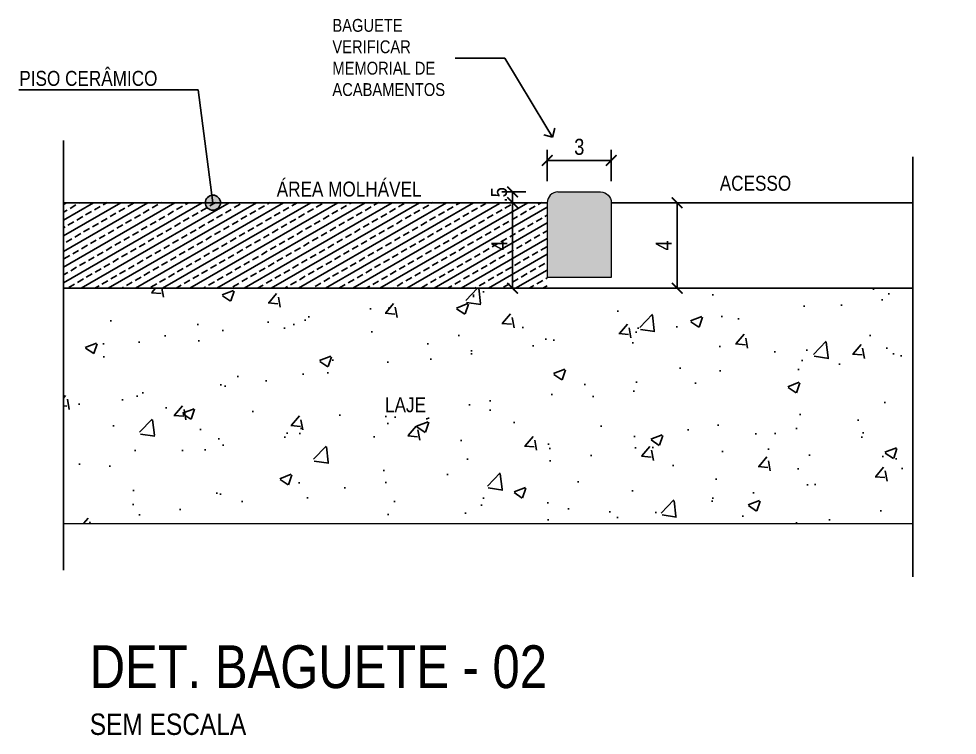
# Model space of a CAD drawing. Header units: metres. Extents: x 3 to 168, y -142 to 28.
# Drawn here: x 28.99 to 29.4289, y 24.0574 to 24.3923 of the extents above; entities that cross this region are included whole.
import ezdxf
from ezdxf import colors
from ezdxf.entities.mleader import LeaderData, LeaderLine
from ezdxf.math import Vec2, Vec3

# ---------------------------------------------------------------- set-up
doc = ezdxf.new("R2010")
doc.units = ezdxf.units.M
for name, color, linetype in [('ARQ-AUX2', 2, 'Continuous'), ('ARQ-DIM', 2, 'Continuous'), ('ARQ-HATCH', 253, 'Continuous'), ('ARQ-SIM', 1, 'Continuous'), ('ARQ-TXT', 2, 'Continuous'), ('ARQ-TXT3', 3, 'Continuous'), ('RALO', 2, 'Continuous')]:
    doc.layers.add(name, color=color, linetype=linetype)
doc.layers.add('ESTRUTURA', color=4, linetype='Continuous', lineweight=18)
doc.styles.add('Adesa', font='ARIALN.TTF')
doc.dimstyles.new('D5', dxfattribs={"dimscale": 0.05, "dimtxt": 0.15, "dimasz": 0.1, "dimexe": 0.1, "dimexo": 0.2, "dimgap": 0.05, "dimtad": 1, "dimdec": 0, "dimlfac": 100, "dimzin": 4, "dimdsep": 46, "dimtxsty": 'Adesa', "dimblk": 'ARCHTICK', "dimcen": 0, "dimclrd": 1, "dimclre": 1, "dimclrt": 2, "dimaunit": 1, "dimazin": 0, "dimtfac": 1, "dimtdec": 0, "dimtix": 1, "dimtmove": 0, "dimatfit": 3, "dimldrblk": 'OPEN90', "dimfxl": 1, "dimarcsym": 0})

# ---------------------------------------------------------------- blocks, each defined once
blk = doc.blocks.new('_ArchTick')
at = {"color": 0, "linetype": 'ByBlock', "const_width": 0.15}
blk.add_lwpolyline([(-0.5, -0.5), (0.5, 0.5)], dxfattribs=at)
blk = doc.blocks.new('*D725')
at = {"layer": 'ARQ-DIM', "color": 1, "lineweight": -2, "transparency": 16777216}
for p, q in [((29.23711, 24.31632), (29.23711, 24.33106)), ((29.26711, 24.31632), (29.26711, 24.33106)), ((29.23711, 24.32606), (29.26711, 24.32606))]:
    blk.add_line(p, q, dxfattribs=at)
at = {"layer": 'Defpoints', "color": 0, "transparency": 16777216}
for p in [(29.26711, 24.32606), (29.23711, 24.30632), (29.26711, 24.30632)]:
    blk.add_point(p, dxfattribs=at)
at = {"layer": 'ARQ-DIM', "color": 1, "lineweight": -2, "transparency": 16777216, "xscale": 0.005000000000000001, "yscale": 0.005000000000000001, "zscale": 0.005000000000000001, "rotation": 180}
blk.add_blockref('_ArchTick', (29.23711, 24.32606), dxfattribs=at)
at = {"layer": 'ARQ-DIM', "color": 1, "lineweight": -2, "transparency": 16777216, "xscale": 0.005000000000000001, "yscale": 0.005000000000000001, "zscale": 0.005000000000000001}
blk.add_blockref('_ArchTick', (29.26711, 24.32606), dxfattribs=at)
at = {"layer": 'ARQ-DIM', "color": 2, "transparency": 16777216, "insert": (29.25211, 24.33239), "char_height": 0.0075, "attachment_point": 5, "style": 'Adesa'}
blk.add_mtext('3', dxfattribs=at)
blk = doc.blocks.new('_Open90')
at = {"color": 0, "linetype": 'ByBlock', "lineweight": -2}
for p, q in [((0, 0), (-1, 0)), ((-0.5, 0.5), (0, 0)), ((0, 0), (-0.5, -0.5))]:
    blk.add_line(p, q, dxfattribs=at)
blk = doc.blocks.new('*D727')
at = {"layer": 'ARQ-DIM', "color": 1, "lineweight": -2, "transparency": 16777216}
for p, q in [((29.22711, 24.30632), (29.21594, 24.30632)), ((29.22094, 24.30632), (29.22094, 24.26632)), ((29.22711, 24.26632), (29.21594, 24.26632))]:
    blk.add_line(p, q, dxfattribs=at)
at = {"layer": 'Defpoints', "color": 0, "transparency": 16777216}
for p in [(29.23711, 24.30632), (29.22094, 24.26632), (29.23711, 24.26632)]:
    blk.add_point(p, dxfattribs=at)
at = {"layer": 'ARQ-DIM', "color": 1, "lineweight": -2, "transparency": 16777216, "xscale": 0.005000000000000001, "yscale": 0.005000000000000001, "zscale": 0.005000000000000001}
for p, rotation in [((29.22094, 24.30632), 90), ((29.22094, 24.26632), 270)]:
    blk.add_blockref('_ArchTick', p, dxfattribs=dict(at, rotation=rotation))
at = {"layer": 'ARQ-DIM', "color": 2, "transparency": 16777216, "insert": (29.21469, 24.28632), "char_height": 0.0075, "attachment_point": 5, "rotation": 90, "style": 'Adesa'}
blk.add_mtext('4', dxfattribs=at)
blk = doc.blocks.new('*D726')
at = {"layer": 'ARQ-DIM', "color": 1, "lineweight": -2, "transparency": 16777216}
for p, q in [((29.22711, 24.31132), (29.21594, 24.31132)), ((29.22094, 24.31132), (29.22094, 24.30632)), ((29.21094, 24.30632), (29.21594, 24.30632))]:
    blk.add_line(p, q, dxfattribs=at)
at = {"layer": 'Defpoints', "color": 0, "transparency": 16777216}
for p in [(29.23711, 24.31132), (29.22094, 24.30632), (29.22094, 24.30632)]:
    blk.add_point(p, dxfattribs=at)
at = {"layer": 'ARQ-DIM', "color": 1, "lineweight": -2, "transparency": 16777216, "xscale": 0.005000000000000001, "yscale": 0.005000000000000001, "zscale": 0.005000000000000001}
for p, rotation in [((29.22094, 24.31132), 90), ((29.22094, 24.30632), 270)]:
    blk.add_blockref('_ArchTick', p, dxfattribs=dict(at, rotation=rotation))
at = {"layer": 'ARQ-DIM', "color": 2, "transparency": 16777216, "insert": (29.21462, 24.30882), "char_height": 0.0075, "attachment_point": 5, "rotation": 90, "style": 'Adesa'}
blk.add_mtext(' .5', dxfattribs=at)
blk = doc.blocks.new('*D728')
at = {"layer": 'ARQ-DIM', "color": 1, "lineweight": -2, "transparency": 16777216}
for p, q in [((29.2979, 24.26632), (29.2979, 24.30632)), ((29.3, 24.30632), (29.3029, 24.30632)), ((29.3, 24.26632), (29.3029, 24.26632))]:
    blk.add_line(p, q, dxfattribs=at)
at = {"layer": 'Defpoints', "color": 0, "transparency": 16777216}
for p in [(29.29, 24.30632), (29.2979, 24.30632), (29.29, 24.26632)]:
    blk.add_point(p, dxfattribs=at)
at = {"layer": 'ARQ-DIM', "color": 1, "lineweight": -2, "transparency": 16777216, "xscale": 0.005000000000000001, "yscale": 0.005000000000000001, "zscale": 0.005000000000000001}
for p, rotation in [((29.2979, 24.30632), 90), ((29.2979, 24.26632), 270)]:
    blk.add_blockref('_ArchTick', p, dxfattribs=dict(at, rotation=rotation))
at = {"layer": 'ARQ-DIM', "color": 2, "transparency": 16777216, "insert": (29.29165, 24.28632), "char_height": 0.0075, "attachment_point": 5, "rotation": 90, "style": 'Adesa'}
blk.add_mtext('4', dxfattribs=at)
blk = doc.blocks.new('AREAS MOLHADAS')
h = blk.add_hatch(color=9)
edge = h.paths.add_edge_path()
edge.add_arc((29.24211, 24.30632), 0.005, 90, 180)
edge.add_line((29.23711, 24.30632), (29.23711, 24.27132))
edge.add_line((29.23711, 24.27132), (29.26711, 24.27132))
edge.add_line((29.26711, 24.27132), (29.26711, 24.30632))
edge.add_arc((29.26211, 24.30632), 0.005, 0, 90)
edge.add_line((29.26211, 24.31132), (29.24211, 24.31132))
h = blk.add_hatch()
h.set_pattern_fill('BRASS', color=8, scale=0.001, angle=30)
h.set_pattern_definition([(30, (-245.6983853, 69.094084), (-0.003175, 0.00549926131), []), (30, (-245.699973, 69.096834), (-0.003175, 0.00549926131), [0.003175, -0.0015875])])
h.paths.add_polyline_path([(29.01087, 24.26632), (29.23711, 24.26632), (29.23711, 24.30632), (29.01087, 24.30632)])
h.paths.add_polyline_path([(29.22239, 24.30632), (29.22239, 24.30597), (29.20677, 24.30597), (29.20677, 24.30632)], flags=16)
at = {"layer": 'ARQ-DIM'}
h = blk.add_hatch(color=256, dxfattribs=at)
h.paths.add_polyline_path([(29.07874, 24.30921, -0.608738), (29.08432, 24.30632), (29.08054, 24.30632)])
h.paths.add_polyline_path([(29.07724, 24.30632, -0.24321), (29.07874, 24.30921), (29.08054, 24.30632)])
h.paths.add_polyline_path([(29.08432, 24.30632, -1), (29.07724, 24.30632)])
at = {"layer": 'ARQ-HATCH'}
h = blk.add_hatch(dxfattribs=at)
h.set_pattern_fill('AR-CONC', color=1, scale=0.0003, style=0)
h.set_pattern_definition([(50, (-218.84756, -142.453072), (0.054655401, -0.0047817257), [0.005715, -0.062865]), (355, (-218.84756, -142.45307), (-0.010572848, 0.057316993), [0.004572, -0.050292]), (100.451, (-218.843005, -142.45347), (0.0440827505, 0.052535006), [0.004857, -0.053427]), (46.1842, (-218.84756, -142.43783), (0.081323712, -0.012612698), [0.0085725, -0.0942975]), (96.6356, (-218.84078, -142.43888), (0.07122127, 0.074227667), [0.0072855, -0.0801405]), (351.184, (-218.84756, -142.43783), (0.071221382, 0.074227535), [0.006858, -0.075438]), (21, (-218.83994, -142.441642), (0.045484464, -0.0306796556), [0.005715, -0.062865]), (326, (-218.83994, -142.44164), (0.018540609, 0.05525639), [0.004572, -0.050292]), (71.4514, (-218.83615, -142.4442), (0.064024947, 0.024576857), [0.004857, -0.053427]), (37.5, (-218.84756, -142.453072), (0.000926581, 0.0253665117), [0, -0.0496824, 0, -0.051054, 0, -0.0504825]), (7.5, (-218.84756, -142.453072), (0.0200458988, 0.0300541724), [0, -0.0291084, 0, -0.0485394, 0, -0.0192405]), (327.5, (-218.864552, -142.453072), (0.0406771786, -0.0017186232), [0, -0.01905, 0, -0.059436, 0, -0.078867]), (317.5, (-218.872172, -142.453072), (0.0444387544, 0.0076279473), [0, -0.024765, 0, -0.0394716, 0, -0.056007])])
h.paths.add_polyline_path([(29.40273, 24.2223), (29.4289, 24.2223), (29.4289, 24.2328), (29.40273, 24.2328)])
h.paths.add_polyline_path([(29.26711, 24.26632), (29.01087, 24.26632), (29.01087, 24.15632), (29.40818, 24.15632), (29.40818, 24.26632)])
at = {"ltscale": 0.005}
for p, q in [((29.01087, 24.33539), (29.01087, 24.1345)), ((29.40818, 24.32775), (29.40818, 24.13137))]:
    blk.add_line(p, q, dxfattribs=at)
at = {"layer": 'ARQ-AUX2'}
blk.add_lwpolyline([(29.26711, 24.26632), (29.26711, 24.26632), (29.01087, 24.26632)], dxfattribs=at)
at = {"layer": 'ARQ-DIM'}
for p, q in [((29.07385, 24.35902), (28.98997, 24.35902)), ((29.08078, 24.30632), (29.07385, 24.35902))]:
    blk.add_line(p, q, dxfattribs=at)
blk.add_circle((29.08078, 24.30632), 0.00354, dxfattribs=at)
at = {"layer": 'ESTRUTURA', "color": 3}
for p, q in [((29.23711, 24.30632), (29.23711, 24.27132)), ((29.26711, 24.30632), (29.26711, 24.27132))]:
    blk.add_line(p, q, dxfattribs=at)
at = {"layer": 'ESTRUTURA'}
blk.add_line((29.01087, 24.15632), (29.40818, 24.15632), dxfattribs=at)
at = {"layer": 'ESTRUTURA', "color": 3}
blk.add_lwpolyline([(29.24211, 24.31132), (29.26211, 24.31132, -0.414214), (29.26711, 24.30632), (29.26711, 24.27132), (29.23711, 24.27132)], format="xyb", dxfattribs=at)
blk.add_arc((29.24211, 24.30632), 0.005, 90, 180, dxfattribs=at)
at = {"layer": 'RALO'}
for p, q in [((29.01087, 24.30632), (29.23711, 24.30632)), ((29.26711, 24.30632), (29.40818, 24.30632)), ((29.26711, 24.26632), (29.40818, 24.26632))]:
    blk.add_line(p, q, dxfattribs=at)
at = {"layer": 'ARQ-TXT', "style": 'Adesa'}
for s, p in [('PISO CERÂMICO', (28.99023, 24.36094)), ('ÁREA MOLHÁVEL', (29.11061, 24.30919)), ('ACESSO', (29.31783, 24.31192)), ('LAJE', (29.16125, 24.20838))]:
    blk.add_text(s, height=0.007, dxfattribs=at).set_placement(p)
at = {"layer": 'ARQ-TXT3', "style": 'Adesa'}
blk.add_text('DET. BAGUETE - 02', height=0.02, dxfattribs=at).set_placement((29.02316, 24.07939))
at = {"layer": 'ARQ-TXT3', "color": 2, "style": 'Adesa'}
blk.add_text('SEM ESCALA', height=0.01, dxfattribs=at).set_placement((29.02316, 24.0575))
at = {"layer": 'ARQ-DIM'}
dim = blk.add_linear_dim(base=(29.26711, 24.32606), p1=(29.23711, 24.30632), p2=(29.26711, 24.30632), dimstyle='D5', dxfattribs=at)
dim.commit()
dim.dimension.update_dxf_attribs({"geometry": '*D725', "text_midpoint": (29.25211, 24.33239)})
dim = blk.add_linear_dim(base=(29.22094, 24.30632), p1=(29.23711, 24.31132), p2=(29.22094, 24.30632), angle=90, text=' <>', dimstyle='D5', override={"dimdec": 1}, dxfattribs=at)
dim.commit()
dim.dimension.update_dxf_attribs({"geometry": '*D726', "text_midpoint": (29.22094, 24.30882), "dimtype": 128})
for base, p1, p2, picture, middle in [((29.22094, 24.26632), (29.23711, 24.30632), (29.23711, 24.26632), '*D727', (29.21469, 24.28632)), ((29.2979, 24.30632), (29.29, 24.26632), (29.29, 24.30632), '*D728', (29.29165, 24.28632))]:
    dim = blk.add_linear_dim(base=base, p1=p1, p2=p2, angle=90, dimstyle='D5', dxfattribs=at)
    dim.commit()
    dim.dimension.update_dxf_attribs({"geometry": picture, "text_midpoint": middle})
at = {"layer": 'ARQ-SIM'}
ml = blk.add_multileader_mtext('Standard', dxfattribs=at)
ml.set_content('BAGUETE\\PVERIFICAR MEMORIAL DE ACABAMENTOS ', color=2, style='Adesa')
ml.set_leader_properties(color=256)
ml.set_arrow_properties(name='OPEN90')
ml.build(insert=Vec2(0, 0))
ml.multileader.update_dxf_attribs({"text_left_attachment_type": 2, "text_right_attachment_type": 2, "dogleg_length": 0.2, "arrow_head_size": 0.006})
ctx = ml.context
ctx.base_point, ctx.char_height, ctx.arrow_head_size, ctx.landing_gap_size, ctx.plane_origin = Vec3(29.13166, 24.37394), 0.006, 0.006, 0.005, Vec3(29.50897, 24.32726)
ctx.left_attachment, ctx.right_attachment = 2, 2
notes = []
notes.append((ctx, [(0, (1, 1, 0), (29.21737, 24.37394), (-1, 0), 0.02337, [(0, [(29.2396, 24.33702)], 0, [])])]))
ctx.mtext.insert, ctx.mtext.width, ctx.mtext.flow_direction = Vec3(29.13666, 24.39221), 0.056057, 5
for ctx, leaders in notes:
    for number, flags, end, landing, length, lines in leaders:
        leader = LeaderData()
        leader.index, (leader.has_last_leader_line, leader.has_dogleg_vector, leader.attachment_direction) = number, flags
        leader.last_leader_point, leader.dogleg_vector, leader.dogleg_length = Vec3(end), Vec3(landing), length
        for number, points, colour, breaks in lines:
            line = LeaderLine()
            line.index, line.vertices, line.color, line.breaks = number, Vec3.list(points), colors.encode_raw_color(colour), breaks
            leader.lines.append(line)
        ctx.leaders.append(leader)

msp = doc.modelspace()

# ---------------------------------------------------------------- block references
msp.add_blockref('AREAS MOLHADAS', (0, 0))

doc.saveas('drawing.dxf')
